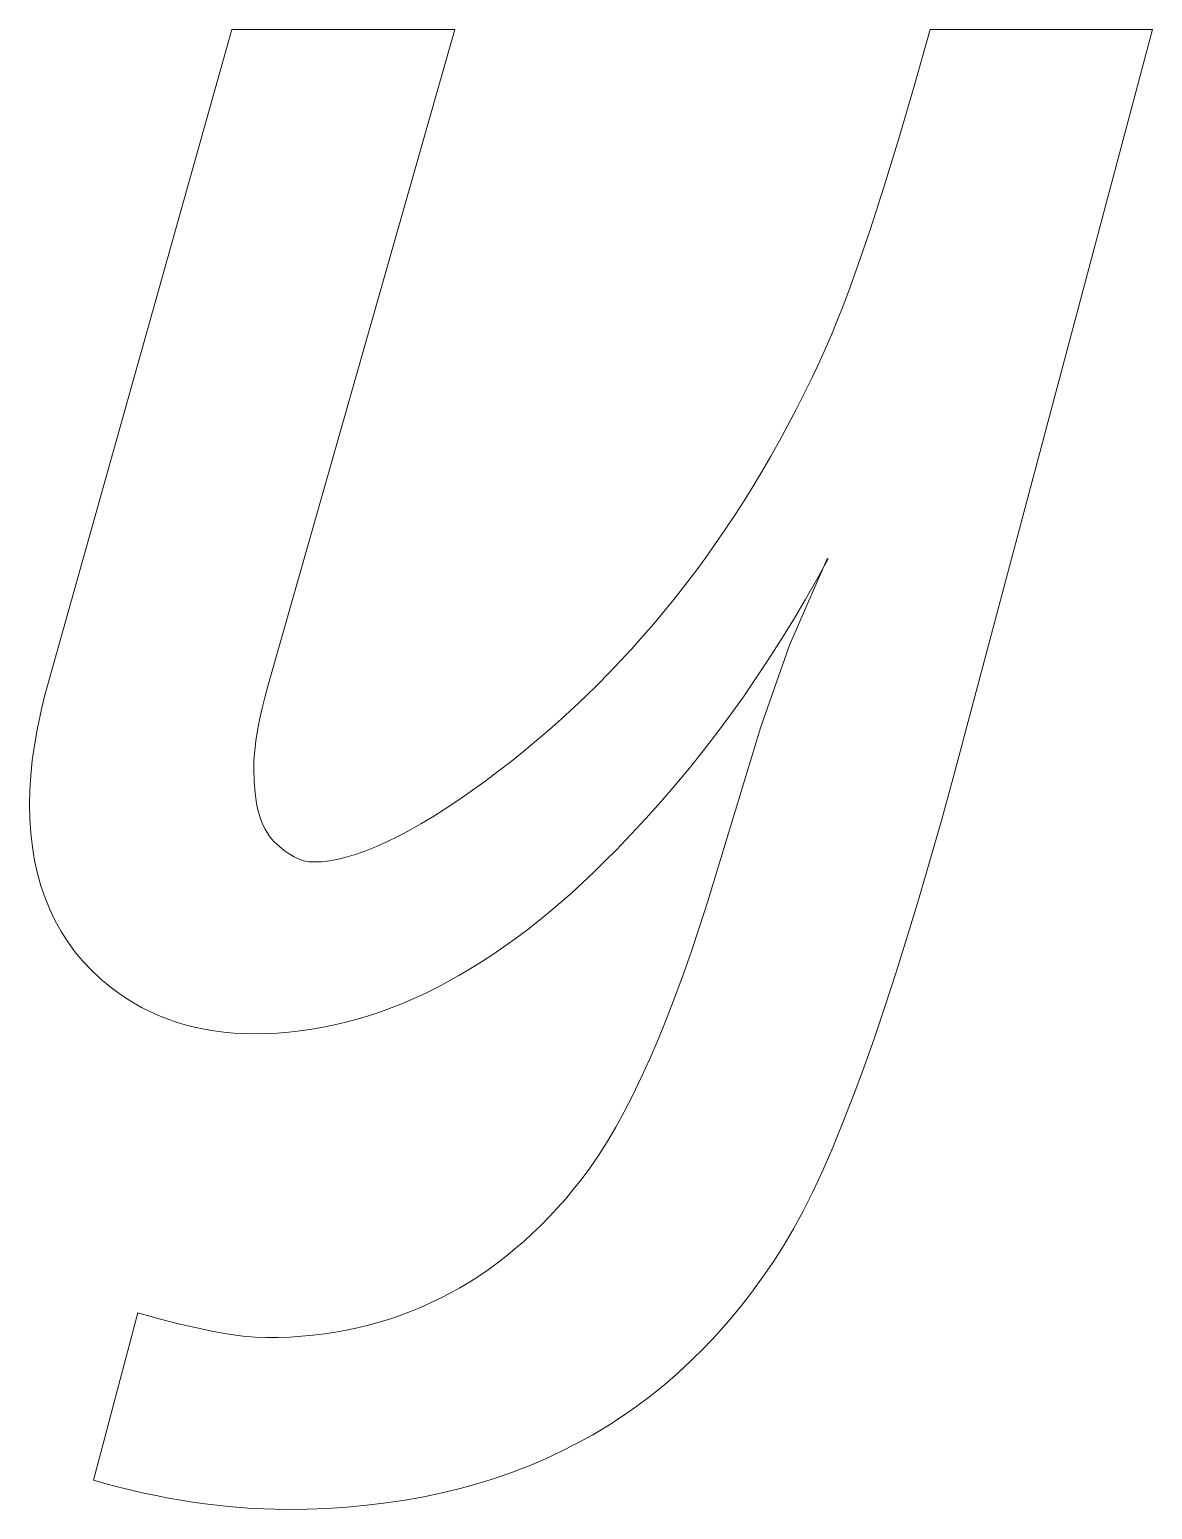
# Model space of a CAD drawing. Header units: millimetres. Extents: x -265 to 308, y -361 to 246.
# Drawn here: x -96.32 to -69.96, y 195.74 to 230.47 of the extents above; entities that cross this region are included whole.
import ezdxf

# ---------------------------------------------------------------- set-up
doc = ezdxf.new("R2010")
doc.units = ezdxf.units.MM
doc.header["$MEASUREMENT"] = 0
doc.layers.add('Layer 1', color=7, linetype='Continuous')

msp = doc.modelspace()

# ---------------------------------------------------------------- linework, layer by layer
at = {"layer": 'Layer 1', "lineweight": 9}
msp.add_open_spline([(-69.9553, 230.4749), (-69.9553, 230.4749), (-74.6313, 212.9097), (-74.6313, 212.9097), (-74.6313, 212.9097), (-74.6313, 212.9097), (-74.6313, 212.9097), (-74.6313, 212.9097), (-74.6313, 212.9097), (-74.6313, 212.9097), (-74.9063, 211.9146), (-74.9063, 211.9146), (-74.9063, 211.9146), (-74.9063, 211.9146), (-75.1777, 210.9609), (-75.1777, 210.9609), (-75.1777, 210.9609), (-75.1777, 210.9609), (-75.4455, 210.0484), (-75.4455, 210.0484), (-75.4455, 210.0484), (-75.4455, 210.0484), (-75.7097, 209.1774), (-75.7097, 209.1774), (-75.7097, 209.1774), (-75.7097, 209.1774), (-75.9704, 208.3477), (-75.9704, 208.3477), (-75.9704, 208.3477), (-75.9704, 208.3477), (-76.2274, 207.5593), (-76.2274, 207.5593), (-76.2274, 207.5593), (-76.2274, 207.5593), (-76.4808, 206.8122), (-76.4808, 206.8122), (-76.4808, 206.8122), (-76.4808, 206.8122), (-76.7307, 206.1065), (-76.7307, 206.1065), (-76.7307, 206.1065), (-76.7307, 206.1065), (-76.9769, 205.4421), (-76.9769, 205.4421), (-76.9769, 205.4421), (-76.9769, 205.4421), (-77.2195, 204.8191), (-77.2195, 204.8191), (-77.2195, 204.8191), (-77.2195, 204.8191), (-77.4586, 204.2374), (-77.4586, 204.2374), (-77.4586, 204.2374), (-77.4586, 204.2374), (-77.694, 203.697), (-77.694, 203.697), (-77.694, 203.697), (-77.694, 203.697), (-77.9259, 203.198), (-77.9259, 203.198), (-77.9259, 203.198), (-77.9259, 203.198), (-78.1541, 202.7403), (-78.1541, 202.7403), (-78.1541, 202.7403), (-78.1541, 202.7403), (-78.3788, 202.324), (-78.3788, 202.324), (-78.3788, 202.324), (-78.3788, 202.324), (-78.5998, 201.949), (-78.5998, 201.949), (-78.5998, 201.949), (-78.5998, 201.949), (-78.5998, 201.949), (-78.5998, 201.949), (-78.5998, 201.949), (-78.5998, 201.949), (-78.8454, 201.5671), (-78.8454, 201.5671), (-78.8454, 201.5671), (-78.8454, 201.5671), (-79.0987, 201.1973), (-79.0987, 201.1973), (-79.0987, 201.1973), (-79.0987, 201.1973), (-79.3597, 200.8397), (-79.3597, 200.8397), (-79.3597, 200.8397), (-79.3597, 200.8397), (-79.6284, 200.4942), (-79.6284, 200.4942), (-79.6284, 200.4942), (-79.6284, 200.4942), (-79.9048, 200.1608), (-79.9048, 200.1608), (-79.9048, 200.1608), (-79.9048, 200.1608), (-80.1891, 199.8395), (-80.1891, 199.8395), (-80.1891, 199.8395), (-80.1891, 199.8395), (-80.481, 199.5303), (-80.481, 199.5303), (-80.481, 199.5303), (-80.481, 199.5303), (-80.7807, 199.2333), (-80.7807, 199.2333), (-80.7807, 199.2333), (-80.7807, 199.2333), (-81.0881, 198.9484), (-81.0881, 198.9484), (-81.0881, 198.9484), (-81.0881, 198.9484), (-81.4032, 198.6757), (-81.4032, 198.6757), (-81.4032, 198.6757), (-81.4032, 198.6757), (-81.7261, 198.415), (-81.7261, 198.415), (-81.7261, 198.415), (-81.7261, 198.415), (-82.0566, 198.1665), (-82.0566, 198.1665), (-82.0566, 198.1665), (-82.0566, 198.1665), (-82.395, 197.93), (-82.395, 197.93), (-82.395, 197.93), (-82.395, 197.93), (-82.741, 197.7058), (-82.741, 197.7058), (-82.741, 197.7058), (-82.741, 197.7058), (-83.0948, 197.4936), (-83.0948, 197.4936), (-83.0948, 197.4936), (-83.0948, 197.4936), (-83.4563, 197.2936), (-83.4563, 197.2936), (-83.4563, 197.2936), (-83.4563, 197.2936), (-83.8256, 197.1057), (-83.8256, 197.1057), (-83.8256, 197.1057), (-83.8256, 197.1057), (-84.2026, 196.9299), (-84.2026, 196.9299), (-84.2026, 196.9299), (-84.2026, 196.9299), (-84.5873, 196.7662), (-84.5873, 196.7662), (-84.5873, 196.7662), (-84.5873, 196.7662), (-84.9797, 196.6147), (-84.9797, 196.6147), (-84.9797, 196.6147), (-84.9797, 196.6147), (-85.3799, 196.4753), (-85.3799, 196.4753), (-85.3799, 196.4753), (-85.3799, 196.4753), (-85.7878, 196.3479), (-85.7878, 196.3479), (-85.7878, 196.3479), (-85.7878, 196.3479), (-86.2035, 196.2328), (-86.2035, 196.2328), (-86.2035, 196.2328), (-86.2035, 196.2328), (-86.6269, 196.1297), (-86.6269, 196.1297), (-86.6269, 196.1297), (-86.6269, 196.1297), (-87.0579, 196.0388), (-87.0579, 196.0388), (-87.0579, 196.0388), (-87.0579, 196.0388), (-87.4968, 195.96), (-87.4968, 195.96), (-87.4968, 195.96), (-87.4968, 195.96), (-87.9434, 195.8933), (-87.9434, 195.8933), (-87.9434, 195.8933), (-87.9434, 195.8933), (-88.3977, 195.8388), (-88.3977, 195.8388), (-88.3977, 195.8388), (-88.3977, 195.8388), (-88.8597, 195.7963), (-88.8597, 195.7963), (-88.8597, 195.7963), (-88.8597, 195.7963), (-89.3295, 195.766), (-89.3295, 195.766), (-89.3295, 195.766), (-89.3295, 195.766), (-89.807, 195.7478), (-89.807, 195.7478), (-89.807, 195.7478), (-89.807, 195.7478), (-90.2922, 195.7418), (-90.2922, 195.7418), (-90.2922, 195.7418), (-90.2922, 195.7418), (-90.2922, 195.7418), (-90.2922, 195.7418), (-90.2922, 195.7418), (-90.2922, 195.7418), (-90.5586, 195.7445), (-90.5586, 195.7445), (-90.5586, 195.7445), (-90.5586, 195.7445), (-90.8271, 195.7525), (-90.8271, 195.7525), (-90.8271, 195.7525), (-90.8271, 195.7525), (-91.0978, 195.7658), (-91.0978, 195.7658), (-91.0978, 195.7658), (-91.0978, 195.7658), (-91.3707, 195.7845), (-91.3707, 195.7845), (-91.3707, 195.7845), (-91.3707, 195.7845), (-91.6457, 195.8085), (-91.6457, 195.8085), (-91.6457, 195.8085), (-91.6457, 195.8085), (-91.9229, 195.8378), (-91.9229, 195.8378), (-91.9229, 195.8378), (-91.9229, 195.8378), (-92.2022, 195.8725), (-92.2022, 195.8725), (-92.2022, 195.8725), (-92.2022, 195.8725), (-92.4837, 195.9126), (-92.4837, 195.9126), (-92.4837, 195.9126), (-92.4837, 195.9126), (-92.7673, 195.958), (-92.7673, 195.958), (-92.7673, 195.958), (-92.7673, 195.958), (-93.0531, 196.0087), (-93.0531, 196.0087), (-93.0531, 196.0087), (-93.0531, 196.0087), (-93.341, 196.0647), (-93.341, 196.0647), (-93.341, 196.0647), (-93.341, 196.0647), (-93.6311, 196.1261), (-93.6311, 196.1261), (-93.6311, 196.1261), (-93.6311, 196.1261), (-93.9234, 196.1928), (-93.9234, 196.1928), (-93.9234, 196.1928), (-93.9234, 196.1928), (-94.2178, 196.2649), (-94.2178, 196.2649), (-94.2178, 196.2649), (-94.2178, 196.2649), (-94.5144, 196.3423), (-94.5144, 196.3423), (-94.5144, 196.3423), (-94.5144, 196.3423), (-94.8132, 196.425), (-94.8132, 196.425), (-94.8132, 196.425), (-94.8132, 196.425), (-94.8132, 196.425), (-94.8132, 196.425), (-94.8132, 196.425), (-94.8132, 196.425), (-93.7714, 200.3548), (-93.7714, 200.3548), (-93.7714, 200.3548), (-93.7714, 200.3548), (-93.7714, 200.3548), (-93.7714, 200.3548), (-93.7714, 200.3548), (-93.7714, 200.3548), (-93.2769, 200.2185), (-93.2769, 200.2185), (-93.2769, 200.2185), (-93.2769, 200.2185), (-92.8162, 200.1004), (-92.8162, 200.1004), (-92.8162, 200.1004), (-92.8162, 200.1004), (-92.389, 200.0004), (-92.389, 200.0004), (-92.389, 200.0004), (-92.389, 200.0004), (-91.9954, 199.9187), (-91.9954, 199.9187), (-91.9954, 199.9187), (-91.9954, 199.9187), (-91.6355, 199.855), (-91.6355, 199.855), (-91.6355, 199.855), (-91.6355, 199.855), (-91.3092, 199.8097), (-91.3092, 199.8097), (-91.3092, 199.8097), (-91.3092, 199.8097), (-91.0165, 199.7824), (-91.0165, 199.7824), (-91.0165, 199.7824), (-91.0165, 199.7824), (-90.7574, 199.7733), (-90.7574, 199.7733), (-90.7574, 199.7733), (-90.7574, 199.7733), (-90.7574, 199.7733), (-90.7574, 199.7733), (-90.7574, 199.7733), (-90.7574, 199.7733), (-90.4788, 199.7769), (-90.4788, 199.7769), (-90.4788, 199.7769), (-90.4788, 199.7769), (-90.2033, 199.7878), (-90.2033, 199.7878), (-90.2033, 199.7878), (-90.2033, 199.7878), (-89.9309, 199.8059), (-89.9309, 199.8059), (-89.9309, 199.8059), (-89.9309, 199.8059), (-89.6615, 199.8311), (-89.6615, 199.8311), (-89.6615, 199.8311), (-89.6615, 199.8311), (-89.3952, 199.8637), (-89.3952, 199.8637), (-89.3952, 199.8637), (-89.3952, 199.8637), (-89.132, 199.9034), (-89.132, 199.9034), (-89.132, 199.9034), (-89.132, 199.9034), (-88.8718, 199.9504), (-88.8718, 199.9504), (-88.8718, 199.9504), (-88.8718, 199.9504), (-88.6148, 200.0047), (-88.6148, 200.0047), (-88.6148, 200.0047), (-88.6148, 200.0047), (-88.3608, 200.0661), (-88.3608, 200.0661), (-88.3608, 200.0661), (-88.3608, 200.0661), (-88.1099, 200.1348), (-88.1099, 200.1348), (-88.1099, 200.1348), (-88.1099, 200.1348), (-87.862, 200.2108), (-87.862, 200.2108), (-87.862, 200.2108), (-87.862, 200.2108), (-87.6172, 200.2939), (-87.6172, 200.2939), (-87.6172, 200.2939), (-87.6172, 200.2939), (-87.3755, 200.3843), (-87.3755, 200.3843), (-87.3755, 200.3843), (-87.3755, 200.3843), (-87.1369, 200.4819), (-87.1369, 200.4819), (-87.1369, 200.4819), (-87.1369, 200.4819), (-86.9014, 200.5868), (-86.9014, 200.5868), (-86.9014, 200.5868), (-86.9014, 200.5868), (-86.6689, 200.6988), (-86.6689, 200.6988), (-86.6689, 200.6988), (-86.6689, 200.6988), (-86.4396, 200.8181), (-86.4396, 200.8181), (-86.4396, 200.8181), (-86.4396, 200.8181), (-86.2133, 200.9446), (-86.2133, 200.9446), (-86.2133, 200.9446), (-86.2133, 200.9446), (-85.99, 201.0784), (-85.99, 201.0784), (-85.99, 201.0784), (-85.99, 201.0784), (-85.7699, 201.2194), (-85.7699, 201.2194), (-85.7699, 201.2194), (-85.7699, 201.2194), (-85.5528, 201.3676), (-85.5528, 201.3676), (-85.5528, 201.3676), (-85.5528, 201.3676), (-85.3388, 201.5231), (-85.3388, 201.5231), (-85.3388, 201.5231), (-85.3388, 201.5231), (-85.1279, 201.6858), (-85.1279, 201.6858), (-85.1279, 201.6858), (-85.1279, 201.6858), (-84.92, 201.8557), (-84.92, 201.8557), (-84.92, 201.8557), (-84.92, 201.8557), (-84.7152, 202.0328), (-84.7152, 202.0328), (-84.7152, 202.0328), (-84.7152, 202.0328), (-84.5135, 202.2172), (-84.5135, 202.2172), (-84.5135, 202.2172), (-84.5135, 202.2172), (-84.3149, 202.4088), (-84.3149, 202.4088), (-84.3149, 202.4088), (-84.3149, 202.4088), (-84.1193, 202.6077), (-84.1193, 202.6077), (-84.1193, 202.6077), (-84.1193, 202.6077), (-83.9269, 202.8137), (-83.9269, 202.8137), (-83.9269, 202.8137), (-83.9269, 202.8137), (-83.7375, 203.027), (-83.7375, 203.027), (-83.7375, 203.027), (-83.7375, 203.027), (-83.5511, 203.2475), (-83.5511, 203.2475), (-83.5511, 203.2475), (-83.5511, 203.2475), (-83.3679, 203.4753), (-83.3679, 203.4753), (-83.3679, 203.4753), (-83.3679, 203.4753), (-83.3679, 203.4753), (-83.3679, 203.4753), (-83.3679, 203.4753), (-83.3679, 203.4753), (-83.163, 203.7492), (-83.163, 203.7492), (-83.163, 203.7492), (-83.163, 203.7492), (-82.9591, 204.0462), (-82.9591, 204.0462), (-82.9591, 204.0462), (-82.9591, 204.0462), (-82.7561, 204.3664), (-82.7561, 204.3664), (-82.7561, 204.3664), (-82.7561, 204.3664), (-82.5541, 204.7098), (-82.5541, 204.7098), (-82.5541, 204.7098), (-82.5541, 204.7098), (-82.3531, 205.0763), (-82.3531, 205.0763), (-82.3531, 205.0763), (-82.3531, 205.0763), (-82.1529, 205.466), (-82.1529, 205.466), (-82.1529, 205.466), (-82.1529, 205.466), (-81.9538, 205.8788), (-81.9538, 205.8788), (-81.9538, 205.8788), (-81.9538, 205.8788), (-81.7555, 206.3148), (-81.7555, 206.3148), (-81.7555, 206.3148), (-81.7555, 206.3148), (-81.5582, 206.7741), (-81.5582, 206.7741), (-81.5582, 206.7741), (-81.5582, 206.7741), (-81.3619, 207.2564), (-81.3619, 207.2564), (-81.3619, 207.2564), (-81.3619, 207.2564), (-81.1665, 207.762), (-81.1665, 207.762), (-81.1665, 207.762), (-81.1665, 207.762), (-80.9721, 208.2907), (-80.9721, 208.2907), (-80.9721, 208.2907), (-80.9721, 208.2907), (-80.7786, 208.8425), (-80.7786, 208.8425), (-80.7786, 208.8425), (-80.7786, 208.8425), (-80.586, 209.4175), (-80.586, 209.4175), (-80.586, 209.4175), (-80.586, 209.4175), (-80.3944, 210.0157), (-80.3944, 210.0157), (-80.3944, 210.0157), (-80.3944, 210.0157), (-80.2037, 210.6371), (-80.2037, 210.6371), (-80.2037, 210.6371), (-80.2037, 210.6371), (-80.2037, 210.6371), (-80.2037, 210.6371), (-80.2037, 210.6371), (-80.2037, 210.6371), (-79.1474, 214.1065), (-79.1474, 214.1065), (-79.1474, 214.1065), (-79.1474, 214.1065), (-78.4739, 216.0302), (-78.4739, 216.0302), (-78.4739, 216.0302), (-78.4739, 216.0302), (-77.592, 218.0557), (-77.592, 218.0557), (-77.592, 218.0557), (-77.592, 218.0557), (-77.5677, 218.0557), (-77.5677, 218.0557), (-77.5677, 218.0557), (-77.5677, 218.0557), (-77.5677, 218.0557), (-77.5677, 218.0557), (-77.5677, 218.0557), (-77.5677, 218.0557), (-77.8342, 217.5696), (-77.8342, 217.5696), (-77.8342, 217.5696), (-77.8342, 217.5696), (-78.1065, 217.0914), (-78.1065, 217.0914), (-78.1065, 217.0914), (-78.1065, 217.0914), (-78.3849, 216.6209), (-78.3849, 216.6209), (-78.3849, 216.6209), (-78.3849, 216.6209), (-78.6692, 216.1583), (-78.6692, 216.1583), (-78.6692, 216.1583), (-78.6692, 216.1583), (-78.9594, 215.7036), (-78.9594, 215.7036), (-78.9594, 215.7036), (-78.9594, 215.7036), (-79.2556, 215.2567), (-79.2556, 215.2567), (-79.2556, 215.2567), (-79.2556, 215.2567), (-79.5577, 214.8176), (-79.5577, 214.8176), (-79.5577, 214.8176), (-79.5577, 214.8176), (-79.8657, 214.3864), (-79.8657, 214.3864), (-79.8657, 214.3864), (-79.8657, 214.3864), (-80.1798, 213.963), (-80.1798, 213.963), (-80.1798, 213.963), (-80.1798, 213.963), (-80.4997, 213.5474), (-80.4997, 213.5474), (-80.4997, 213.5474), (-80.4997, 213.5474), (-80.8256, 213.1397), (-80.8256, 213.1397), (-80.8256, 213.1397), (-80.8256, 213.1397), (-81.1574, 212.7398), (-81.1574, 212.7398), (-81.1574, 212.7398), (-81.1574, 212.7398), (-81.4952, 212.3477), (-81.4952, 212.3477), (-81.4952, 212.3477), (-81.4952, 212.3477), (-81.8389, 211.9635), (-81.8389, 211.9635), (-81.8389, 211.9635), (-81.8389, 211.9635), (-82.1885, 211.5871), (-82.1885, 211.5871), (-82.1885, 211.5871), (-82.1885, 211.5871), (-82.5441, 211.2186), (-82.5441, 211.2186), (-82.5441, 211.2186), (-82.5441, 211.2186), (-82.5441, 211.2186), (-82.5441, 211.2186), (-82.5441, 211.2186), (-82.5441, 211.2186), (-82.8068, 210.9533), (-82.8068, 210.9533), (-82.8068, 210.9533), (-82.8068, 210.9533), (-83.0696, 210.6963), (-83.0696, 210.6963), (-83.0696, 210.6963), (-83.0696, 210.6963), (-83.3326, 210.4478), (-83.3326, 210.4478), (-83.3326, 210.4478), (-83.3326, 210.4478), (-83.5957, 210.2078), (-83.5957, 210.2078), (-83.5957, 210.2078), (-83.5957, 210.2078), (-83.859, 209.9762), (-83.859, 209.9762), (-83.859, 209.9762), (-83.859, 209.9762), (-84.1225, 209.753), (-84.1225, 209.753), (-84.1225, 209.753), (-84.1225, 209.753), (-84.3861, 209.5382), (-84.3861, 209.5382), (-84.3861, 209.5382), (-84.3861, 209.5382), (-84.6498, 209.3318), (-84.6498, 209.3318), (-84.6498, 209.3318), (-84.6498, 209.3318), (-84.9138, 209.1339), (-84.9138, 209.1339), (-84.9138, 209.1339), (-84.9138, 209.1339), (-85.1779, 208.9444), (-85.1779, 208.9444), (-85.1779, 208.9444), (-85.1779, 208.9444), (-85.4422, 208.7633), (-85.4422, 208.7633), (-85.4422, 208.7633), (-85.4422, 208.7633), (-85.7066, 208.5906), (-85.7066, 208.5906), (-85.7066, 208.5906), (-85.7066, 208.5906), (-85.9712, 208.4263), (-85.9712, 208.4263), (-85.9712, 208.4263), (-85.9712, 208.4263), (-86.2359, 208.2705), (-86.2359, 208.2705), (-86.2359, 208.2705), (-86.2359, 208.2705), (-86.5008, 208.1231), (-86.5008, 208.1231), (-86.5008, 208.1231), (-86.5008, 208.1231), (-86.7659, 207.9841), (-86.7659, 207.9841), (-86.7659, 207.9841), (-86.7659, 207.9841), (-87.0311, 207.8536), (-87.0311, 207.8536), (-87.0311, 207.8536), (-87.0311, 207.8536), (-87.2965, 207.7314), (-87.2965, 207.7314), (-87.2965, 207.7314), (-87.2965, 207.7314), (-87.562, 207.6177), (-87.562, 207.6177), (-87.562, 207.6177), (-87.562, 207.6177), (-87.8277, 207.5124), (-87.8277, 207.5124), (-87.8277, 207.5124), (-87.8277, 207.5124), (-88.0936, 207.4156), (-88.0936, 207.4156), (-88.0936, 207.4156), (-88.0936, 207.4156), (-88.3596, 207.3272), (-88.3596, 207.3272), (-88.3596, 207.3272), (-88.3596, 207.3272), (-88.6258, 207.2471), (-88.6258, 207.2471), (-88.6258, 207.2471), (-88.6258, 207.2471), (-88.8922, 207.1755), (-88.8922, 207.1755), (-88.8922, 207.1755), (-88.8922, 207.1755), (-89.1587, 207.1124), (-89.1587, 207.1124), (-89.1587, 207.1124), (-89.1587, 207.1124), (-89.4253, 207.0576), (-89.4253, 207.0576), (-89.4253, 207.0576), (-89.4253, 207.0576), (-89.6922, 207.0113), (-89.6922, 207.0113), (-89.6922, 207.0113), (-89.6922, 207.0113), (-89.9592, 206.9733), (-89.9592, 206.9733), (-89.9592, 206.9733), (-89.9592, 206.9733), (-90.2263, 206.9439), (-90.2263, 206.9439), (-90.2263, 206.9439), (-90.2263, 206.9439), (-90.4937, 206.9229), (-90.4937, 206.9229), (-90.4937, 206.9229), (-90.4937, 206.9229), (-90.7611, 206.9102), (-90.7611, 206.9102), (-90.7611, 206.9102), (-90.7611, 206.9102), (-91.0288, 206.906), (-91.0288, 206.906), (-91.0288, 206.906), (-91.0288, 206.906), (-91.0288, 206.906), (-91.0288, 206.906), (-91.0288, 206.906), (-91.0288, 206.906), (-91.276, 206.9103), (-91.276, 206.9103), (-91.276, 206.9103), (-91.276, 206.9103), (-91.5185, 206.9232), (-91.5185, 206.9232), (-91.5185, 206.9232), (-91.5185, 206.9232), (-91.7563, 206.9447), (-91.7563, 206.9447), (-91.7563, 206.9447), (-91.7563, 206.9447), (-91.9894, 206.9748), (-91.9894, 206.9748), (-91.9894, 206.9748), (-91.9894, 206.9748), (-92.2178, 207.0134), (-92.2178, 207.0134), (-92.2178, 207.0134), (-92.2178, 207.0134), (-92.4416, 207.0607), (-92.4416, 207.0607), (-92.4416, 207.0607), (-92.4416, 207.0607), (-92.6606, 207.1165), (-92.6606, 207.1165), (-92.6606, 207.1165), (-92.6606, 207.1165), (-92.8749, 207.181), (-92.8749, 207.181), (-92.8749, 207.181), (-92.8749, 207.181), (-93.0846, 207.254), (-93.0846, 207.254), (-93.0846, 207.254), (-93.0846, 207.254), (-93.2895, 207.3357), (-93.2895, 207.3357), (-93.2895, 207.3357), (-93.2895, 207.3357), (-93.4898, 207.4259), (-93.4898, 207.4259), (-93.4898, 207.4259), (-93.4898, 207.4259), (-93.6853, 207.5247), (-93.6853, 207.5247), (-93.6853, 207.5247), (-93.6853, 207.5247), (-93.8762, 207.6321), (-93.8762, 207.6321), (-93.8762, 207.6321), (-93.8762, 207.6321), (-94.0624, 207.7482), (-94.0624, 207.7482), (-94.0624, 207.7482), (-94.0624, 207.7482), (-94.2439, 207.8727), (-94.2439, 207.8727), (-94.2439, 207.8727), (-94.2439, 207.8727), (-94.4206, 208.0059), (-94.4206, 208.0059), (-94.4206, 208.0059), (-94.4206, 208.0059), (-94.4206, 208.0059), (-94.4206, 208.0059), (-94.4206, 208.0059), (-94.4206, 208.0059), (-94.6501, 208.1965), (-94.6501, 208.1965), (-94.6501, 208.1965), (-94.6501, 208.1965), (-94.8647, 208.3973), (-94.8647, 208.3973), (-94.8647, 208.3973), (-94.8647, 208.3973), (-95.0646, 208.6085), (-95.0646, 208.6085), (-95.0646, 208.6085), (-95.0646, 208.6085), (-95.2496, 208.83), (-95.2496, 208.83), (-95.2496, 208.83), (-95.2496, 208.83), (-95.4198, 209.0619), (-95.4198, 209.0619), (-95.4198, 209.0619), (-95.4198, 209.0619), (-95.5752, 209.3041), (-95.5752, 209.3041), (-95.5752, 209.3041), (-95.5752, 209.3041), (-95.7158, 209.5566), (-95.7158, 209.5566), (-95.7158, 209.5566), (-95.7158, 209.5566), (-95.8416, 209.8194), (-95.8416, 209.8194), (-95.8416, 209.8194), (-95.8416, 209.8194), (-95.9527, 210.0926), (-95.9527, 210.0926), (-95.9527, 210.0926), (-95.9527, 210.0926), (-96.0489, 210.3762), (-96.0489, 210.3762), (-96.0489, 210.3762), (-96.0489, 210.3762), (-96.1303, 210.67), (-96.1303, 210.67), (-96.1303, 210.67), (-96.1303, 210.67), (-96.1969, 210.9742), (-96.1969, 210.9742), (-96.1969, 210.9742), (-96.1969, 210.9742), (-96.2487, 211.2887), (-96.2487, 211.2887), (-96.2487, 211.2887), (-96.2487, 211.2887), (-96.2857, 211.6136), (-96.2857, 211.6136), (-96.2857, 211.6136), (-96.2857, 211.6136), (-96.3079, 211.9487), (-96.3079, 211.9487), (-96.3079, 211.9487), (-96.3079, 211.9487), (-96.3153, 212.2943), (-96.3153, 212.2943), (-96.3153, 212.2943), (-96.3153, 212.2943), (-96.3153, 212.2943), (-96.3153, 212.2943), (-96.3153, 212.2943), (-96.3153, 212.2943), (-96.3082, 212.6268), (-96.3082, 212.6268), (-96.3082, 212.6268), (-96.3082, 212.6268), (-96.2871, 212.9679), (-96.2871, 212.9679), (-96.2871, 212.9679), (-96.2871, 212.9679), (-96.2519, 213.3173), (-96.2519, 213.3173), (-96.2519, 213.3173), (-96.2519, 213.3173), (-96.2026, 213.6753), (-96.2026, 213.6753), (-96.2026, 213.6753), (-96.2026, 213.6753), (-96.1393, 214.0417), (-96.1393, 214.0417), (-96.1393, 214.0417), (-96.1393, 214.0417), (-96.0618, 214.4167), (-96.0618, 214.4167), (-96.0618, 214.4167), (-96.0618, 214.4167), (-95.9703, 214.8), (-95.9703, 214.8), (-95.9703, 214.8), (-95.9703, 214.8), (-95.8647, 215.1919), (-95.8647, 215.1919), (-95.8647, 215.1919), (-95.8647, 215.1919), (-95.8647, 215.1919), (-95.8647, 215.1919), (-95.8647, 215.1919), (-95.8647, 215.1919), (-91.5666, 230.4749), (-91.5666, 230.4749), (-91.5666, 230.4749), (-91.5666, 230.4749), (-86.3286, 230.4749), (-86.3286, 230.4749), (-86.3286, 230.4749), (-86.3286, 230.4749), (-90.7041, 215.1193), (-90.7041, 215.1193), (-90.7041, 215.1193), (-90.7041, 215.1193), (-90.7041, 215.1193), (-90.7041, 215.1193), (-90.7041, 215.1193), (-90.7041, 215.1193), (-90.7859, 214.8263), (-90.7859, 214.8263), (-90.7859, 214.8263), (-90.7859, 214.8263), (-90.8568, 214.5457), (-90.8568, 214.5457), (-90.8568, 214.5457), (-90.8568, 214.5457), (-90.9167, 214.2775), (-90.9167, 214.2775), (-90.9167, 214.2775), (-90.9167, 214.2775), (-90.9657, 214.0217), (-90.9657, 214.0217), (-90.9657, 214.0217), (-90.9657, 214.0217), (-91.0039, 213.7784), (-91.0039, 213.7784), (-91.0039, 213.7784), (-91.0039, 213.7784), (-91.0312, 213.5475), (-91.0312, 213.5475), (-91.0312, 213.5475), (-91.0312, 213.5475), (-91.0475, 213.329), (-91.0475, 213.329), (-91.0475, 213.329), (-91.0475, 213.329), (-91.053, 213.1229), (-91.053, 213.1229), (-91.053, 213.1229), (-91.053, 213.1229), (-91.053, 213.1229), (-91.053, 213.1229), (-91.053, 213.1229), (-91.053, 213.1229), (-91.0456, 212.8292), (-91.0456, 212.8292), (-91.0456, 212.8292), (-91.0456, 212.8292), (-91.0233, 212.5585), (-91.0233, 212.5585), (-91.0233, 212.5585), (-91.0233, 212.5585), (-90.9862, 212.311), (-90.9862, 212.311), (-90.9862, 212.311), (-90.9862, 212.311), (-90.9621, 212.1959), (-90.9621, 212.1959), (-90.9621, 212.1959), (-90.9621, 212.1959), (-90.9343, 212.0865), (-90.9343, 212.0865), (-90.9343, 212.0865), (-90.9343, 212.0865), (-90.9027, 211.983), (-90.9027, 211.983), (-90.9027, 211.983), (-90.9027, 211.983), (-90.8675, 211.8852), (-90.8675, 211.8852), (-90.8675, 211.8852), (-90.8675, 211.8852), (-90.8285, 211.7932), (-90.8285, 211.7932), (-90.8285, 211.7932), (-90.8285, 211.7932), (-90.7859, 211.7069), (-90.7859, 211.7069), (-90.7859, 211.7069), (-90.7859, 211.7069), (-90.7395, 211.6265), (-90.7395, 211.6265), (-90.7395, 211.6265), (-90.7395, 211.6265), (-90.6894, 211.5518), (-90.6894, 211.5518), (-90.6894, 211.5518), (-90.6894, 211.5518), (-90.6356, 211.4828), (-90.6356, 211.4828), (-90.6356, 211.4828), (-90.6356, 211.4828), (-90.5781, 211.4197), (-90.5781, 211.4197), (-90.5781, 211.4197), (-90.5781, 211.4197), (-90.5781, 211.4197), (-90.5781, 211.4197), (-90.5781, 211.4197), (-90.5781, 211.4197), (-90.4596, 211.3067), (-90.4596, 211.3067), (-90.4596, 211.3067), (-90.4596, 211.3067), (-90.3416, 211.2088), (-90.3416, 211.2088), (-90.3416, 211.2088), (-90.3416, 211.2088), (-90.224, 211.1259), (-90.224, 211.1259), (-90.224, 211.1259), (-90.224, 211.1259), (-90.1069, 211.0581), (-90.1069, 211.0581), (-90.1069, 211.0581), (-90.1069, 211.0581), (-89.9902, 211.0053), (-89.9902, 211.0053), (-89.9902, 211.0053), (-89.9902, 211.0053), (-89.874, 210.9677), (-89.874, 210.9677), (-89.874, 210.9677), (-89.874, 210.9677), (-89.7582, 210.945), (-89.7582, 210.945), (-89.7582, 210.945), (-89.7582, 210.945), (-89.6429, 210.9375), (-89.6429, 210.9375), (-89.6429, 210.9375), (-89.6429, 210.9375), (-89.6429, 210.9375), (-89.6429, 210.9375), (-89.6429, 210.9375), (-89.6429, 210.9375), (-89.4597, 210.9449), (-89.4597, 210.9449), (-89.4597, 210.9449), (-89.4597, 210.9449), (-89.2675, 210.9671), (-89.2675, 210.9671), (-89.2675, 210.9671), (-89.2675, 210.9671), (-89.0663, 211.0039), (-89.0663, 211.0039), (-89.0663, 211.0039), (-89.0663, 211.0039), (-88.8561, 211.0556), (-88.8561, 211.0556), (-88.8561, 211.0556), (-88.8561, 211.0556), (-88.6369, 211.1221), (-88.6369, 211.1221), (-88.6369, 211.1221), (-88.6369, 211.1221), (-88.4087, 211.2033), (-88.4087, 211.2033), (-88.4087, 211.2033), (-88.4087, 211.2033), (-88.1714, 211.2992), (-88.1714, 211.2992), (-88.1714, 211.2992), (-88.1714, 211.2992), (-87.9252, 211.41), (-87.9252, 211.41), (-87.9252, 211.41), (-87.9252, 211.41), (-87.6699, 211.5355), (-87.6699, 211.5355), (-87.6699, 211.5355), (-87.6699, 211.5355), (-87.4056, 211.6757), (-87.4056, 211.6757), (-87.4056, 211.6757), (-87.4056, 211.6757), (-87.1323, 211.8307), (-87.1323, 211.8307), (-87.1323, 211.8307), (-87.1323, 211.8307), (-86.85, 212.0005), (-86.85, 212.0005), (-86.85, 212.0005), (-86.85, 212.0005), (-86.5587, 212.1851), (-86.5587, 212.1851), (-86.5587, 212.1851), (-86.5587, 212.1851), (-86.2585, 212.3844), (-86.2585, 212.3844), (-86.2585, 212.3844), (-86.2585, 212.3844), (-85.9491, 212.5985), (-85.9491, 212.5985), (-85.9491, 212.5985), (-85.9491, 212.5985), (-85.6308, 212.8273), (-85.6308, 212.8273), (-85.6308, 212.8273), (-85.6308, 212.8273), (-85.6308, 212.8273), (-85.6308, 212.8273), (-85.6308, 212.8273), (-85.6308, 212.8273), (-85.3197, 213.0602), (-85.3197, 213.0602), (-85.3197, 213.0602), (-85.3197, 213.0602), (-85.0129, 213.298), (-85.0129, 213.298), (-85.0129, 213.298), (-85.0129, 213.298), (-84.7103, 213.5406), (-84.7103, 213.5406), (-84.7103, 213.5406), (-84.7103, 213.5406), (-84.4119, 213.7881), (-84.4119, 213.7881), (-84.4119, 213.7881), (-84.4119, 213.7881), (-84.1177, 214.0405), (-84.1177, 214.0405), (-84.1177, 214.0405), (-84.1177, 214.0405), (-83.8277, 214.2977), (-83.8277, 214.2977), (-83.8277, 214.2977), (-83.8277, 214.2977), (-83.5419, 214.5598), (-83.5419, 214.5598), (-83.5419, 214.5598), (-83.5419, 214.5598), (-83.2604, 214.8267), (-83.2604, 214.8267), (-83.2604, 214.8267), (-83.2604, 214.8267), (-82.983, 215.0985), (-82.983, 215.0985), (-82.983, 215.0985), (-82.983, 215.0985), (-82.7099, 215.3752), (-82.7099, 215.3752), (-82.7099, 215.3752), (-82.7099, 215.3752), (-82.441, 215.6567), (-82.441, 215.6567), (-82.441, 215.6567), (-82.441, 215.6567), (-82.1763, 215.9432), (-82.1763, 215.9432), (-82.1763, 215.9432), (-82.1763, 215.9432), (-81.9158, 216.2345), (-81.9158, 216.2345), (-81.9158, 216.2345), (-81.9158, 216.2345), (-81.6595, 216.5306), (-81.6595, 216.5306), (-81.6595, 216.5306), (-81.6595, 216.5306), (-81.4074, 216.8316), (-81.4074, 216.8316), (-81.4074, 216.8316), (-81.4074, 216.8316), (-81.1595, 217.1375), (-81.1595, 217.1375), (-81.1595, 217.1375), (-81.1595, 217.1375), (-80.9159, 217.4482), (-80.9159, 217.4482), (-80.9159, 217.4482), (-80.9159, 217.4482), (-80.6764, 217.7638), (-80.6764, 217.7638), (-80.6764, 217.7638), (-80.6764, 217.7638), (-80.4412, 218.0842), (-80.4412, 218.0842), (-80.4412, 218.0842), (-80.4412, 218.0842), (-80.2102, 218.4096), (-80.2102, 218.4096), (-80.2102, 218.4096), (-80.2102, 218.4096), (-79.9833, 218.7398), (-79.9833, 218.7398), (-79.9833, 218.7398), (-79.9833, 218.7398), (-79.7608, 219.0748), (-79.7608, 219.0748), (-79.7608, 219.0748), (-79.7608, 219.0748), (-79.5424, 219.4148), (-79.5424, 219.4148), (-79.5424, 219.4148), (-79.5424, 219.4148), (-79.3282, 219.7595), (-79.3282, 219.7595), (-79.3282, 219.7595), (-79.3282, 219.7595), (-79.1182, 220.1092), (-79.1182, 220.1092), (-79.1182, 220.1092), (-79.1182, 220.1092), (-78.9125, 220.4637), (-78.9125, 220.4637), (-78.9125, 220.4637), (-78.9125, 220.4637), (-78.7109, 220.8231), (-78.7109, 220.8231), (-78.7109, 220.8231), (-78.7109, 220.8231), (-78.5136, 221.1873), (-78.5136, 221.1873), (-78.5136, 221.1873), (-78.5136, 221.1873), (-78.3205, 221.5564), (-78.3205, 221.5564), (-78.3205, 221.5564), (-78.3205, 221.5564), (-78.1316, 221.9304), (-78.1316, 221.9304), (-78.1316, 221.9304), (-78.1316, 221.9304), (-77.9469, 222.3092), (-77.9469, 222.3092), (-77.9469, 222.3092), (-77.9469, 222.3092), (-77.7664, 222.6929), (-77.7664, 222.6929), (-77.7664, 222.6929), (-77.7664, 222.6929), (-77.7664, 222.6929), (-77.7664, 222.6929), (-77.7664, 222.6929), (-77.7664, 222.6929), (-77.6308, 222.9896), (-77.6308, 222.9896), (-77.6308, 222.9896), (-77.6308, 222.9896), (-77.4917, 223.3116), (-77.4917, 223.3116), (-77.4917, 223.3116), (-77.4917, 223.3116), (-77.349, 223.6589), (-77.349, 223.6589), (-77.349, 223.6589), (-77.349, 223.6589), (-77.2028, 224.0315), (-77.2028, 224.0315), (-77.2028, 224.0315), (-77.2028, 224.0315), (-77.0531, 224.4294), (-77.0531, 224.4294), (-77.0531, 224.4294), (-77.0531, 224.4294), (-76.8999, 224.8525), (-76.8999, 224.8525), (-76.8999, 224.8525), (-76.8999, 224.8525), (-76.7431, 225.3009), (-76.7431, 225.3009), (-76.7431, 225.3009), (-76.7431, 225.3009), (-76.5829, 225.7747), (-76.5829, 225.7747), (-76.5829, 225.7747), (-76.5829, 225.7747), (-76.2518, 226.798), (-76.2518, 226.798), (-76.2518, 226.798), (-76.2518, 226.798), (-75.9066, 227.9225), (-75.9066, 227.9225), (-75.9066, 227.9225), (-75.9066, 227.9225), (-75.5473, 229.1482), (-75.5473, 229.1482), (-75.5473, 229.1482), (-75.5473, 229.1482), (-75.174, 230.4749), (-75.174, 230.4749), (-75.174, 230.4749), (-75.174, 230.4749), (-75.174, 230.4749), (-75.174, 230.4749), (-75.174, 230.4749), (-75.174, 230.4749), (-69.9553, 230.4749), (-69.9553, 230.4749)], degree=3, knots=[0, 0, 0, 0, 0.0030395, 0.0030395, 0.0030395, 0.0030395, 0.006079, 0.006079, 0.006079, 0.006079, 0.0091185, 0.0091185, 0.0091185, 0.0091185, 0.0121581, 0.0121581, 0.0121581, 0.0121581, 0.0151976, 0.0151976, 0.0151976, 0.0151976, 0.0182371, 0.0182371, 0.0182371, 0.0182371, 0.0212766, 0.0212766, 0.0212766, 0.0212766, 0.0243161, 0.0243161, 0.0243161, 0.0243161, 0.0273556, 0.0273556, 0.0273556, 0.0273556, 0.0303951, 0.0303951, 0.0303951, 0.0303951, 0.0334347, 0.0334347, 0.0334347, 0.0334347, 0.0364742, 0.0364742, 0.0364742, 0.0364742, 0.0395137, 0.0395137, 0.0395137, 0.0395137, 0.0425532, 0.0425532, 0.0425532, 0.0425532, 0.0455927, 0.0455927, 0.0455927, 0.0455927, 0.0486322, 0.0486322, 0.0486322, 0.0486322, 0.0516717, 0.0516717, 0.0516717, 0.0516717, 0.0547112, 0.0547112, 0.0547112, 0.0547112, 0.0577508, 0.0577508, 0.0577508, 0.0577508, 0.0607903, 0.0607903, 0.0607903, 0.0607903, 0.0638298, 0.0638298, 0.0638298, 0.0638298, 0.0668693, 0.0668693, 0.0668693, 0.0668693, 0.0699088, 0.0699088, 0.0699088, 0.0699088, 0.0729483, 0.0729483, 0.0729483, 0.0729483, 0.0759878, 0.0759878, 0.0759878, 0.0759878, 0.0790274, 0.0790274, 0.0790274, 0.0790274, 0.0820669, 0.0820669, 0.0820669, 0.0820669, 0.0851064, 0.0851064, 0.0851064, 0.0851064, 0.0881459, 0.0881459, 0.0881459, 0.0881459, 0.0911854, 0.0911854, 0.0911854, 0.0911854, 0.0942249, 0.0942249, 0.0942249, 0.0942249, 0.0972644, 0.0972644, 0.0972644, 0.0972644, 0.100304, 0.100304, 0.100304, 0.100304, 0.1033435, 0.1033435, 0.1033435, 0.1033435, 0.106383, 0.106383, 0.106383, 0.106383, 0.1094225, 0.1094225, 0.1094225, 0.1094225, 0.112462, 0.112462, 0.112462, 0.112462, 0.1155015, 0.1155015, 0.1155015, 0.1155015, 0.118541, 0.118541, 0.118541, 0.118541, 0.1215805, 0.1215805, 0.1215805, 0.1215805, 0.1246201, 0.1246201, 0.1246201, 0.1246201, 0.1276596, 0.1276596, 0.1276596, 0.1276596, 0.1306991, 0.1306991, 0.1306991, 0.1306991, 0.1337386, 0.1337386, 0.1337386, 0.1337386, 0.1367781, 0.1367781, 0.1367781, 0.1367781, 0.1398176, 0.1398176, 0.1398176, 0.1398176, 0.1428571, 0.1428571, 0.1428571, 0.1428571, 0.1458967, 0.1458967, 0.1458967, 0.1458967, 0.1489362, 0.1489362, 0.1489362, 0.1489362, 0.1519757, 0.1519757, 0.1519757, 0.1519757, 0.1550152, 0.1550152, 0.1550152, 0.1550152, 0.1580547, 0.1580547, 0.1580547, 0.1580547, 0.1610942, 0.1610942, 0.1610942, 0.1610942, 0.1641337, 0.1641337, 0.1641337, 0.1641337, 0.1671733, 0.1671733, 0.1671733, 0.1671733, 0.1702128, 0.1702128, 0.1702128, 0.1702128, 0.1732523, 0.1732523, 0.1732523, 0.1732523, 0.1762918, 0.1762918, 0.1762918, 0.1762918, 0.1793313, 0.1793313, 0.1793313, 0.1793313, 0.1823708, 0.1823708, 0.1823708, 0.1823708, 0.1854103, 0.1854103, 0.1854103, 0.1854103, 0.1884498, 0.1884498, 0.1884498, 0.1884498, 0.1914894, 0.1914894, 0.1914894, 0.1914894, 0.1945289, 0.1945289, 0.1945289, 0.1945289, 0.1975684, 0.1975684, 0.1975684, 0.1975684, 0.2006079, 0.2006079, 0.2006079, 0.2006079, 0.2036474, 0.2036474, 0.2036474, 0.2036474, 0.2066869, 0.2066869, 0.2066869, 0.2066869, 0.2097264, 0.2097264, 0.2097264, 0.2097264, 0.212766, 0.212766, 0.212766, 0.212766, 0.2158055, 0.2158055, 0.2158055, 0.2158055, 0.218845, 0.218845, 0.218845, 0.218845, 0.2218845, 0.2218845, 0.2218845, 0.2218845, 0.224924, 0.224924, 0.224924, 0.224924, 0.2279635, 0.2279635, 0.2279635, 0.2279635, 0.231003, 0.231003, 0.231003, 0.231003, 0.2340426, 0.2340426, 0.2340426, 0.2340426, 0.2370821, 0.2370821, 0.2370821, 0.2370821, 0.2401216, 0.2401216, 0.2401216, 0.2401216, 0.2431611, 0.2431611, 0.2431611, 0.2431611, 0.2462006, 0.2462006, 0.2462006, 0.2462006, 0.2492401, 0.2492401, 0.2492401, 0.2492401, 0.2522796, 0.2522796, 0.2522796, 0.2522796, 0.2553191, 0.2553191, 0.2553191, 0.2553191, 0.2583587, 0.2583587, 0.2583587, 0.2583587, 0.2613982, 0.2613982, 0.2613982, 0.2613982, 0.2644377, 0.2644377, 0.2644377, 0.2644377, 0.2674772, 0.2674772, 0.2674772, 0.2674772, 0.2705167, 0.2705167, 0.2705167, 0.2705167, 0.2735562, 0.2735562, 0.2735562, 0.2735562, 0.2765957, 0.2765957, 0.2765957, 0.2765957, 0.2796353, 0.2796353, 0.2796353, 0.2796353, 0.2826748, 0.2826748, 0.2826748, 0.2826748, 0.2857143, 0.2857143, 0.2857143, 0.2857143, 0.2887538, 0.2887538, 0.2887538, 0.2887538, 0.2917933, 0.2917933, 0.2917933, 0.2917933, 0.2948328, 0.2948328, 0.2948328, 0.2948328, 0.2978723, 0.2978723, 0.2978723, 0.2978723, 0.3009119, 0.3009119, 0.3009119, 0.3009119, 0.3039514, 0.3039514, 0.3039514, 0.3039514, 0.3069909, 0.3069909, 0.3069909, 0.3069909, 0.3100304, 0.3100304, 0.3100304, 0.3100304, 0.3130699, 0.3130699, 0.3130699, 0.3130699, 0.3161094, 0.3161094, 0.3161094, 0.3161094, 0.3191489, 0.3191489, 0.3191489, 0.3191489, 0.3221884, 0.3221884, 0.3221884, 0.3221884, 0.325228, 0.325228, 0.325228, 0.325228, 0.3282675, 0.3282675, 0.3282675, 0.3282675, 0.331307, 0.331307, 0.331307, 0.331307, 0.3343465, 0.3343465, 0.3343465, 0.3343465, 0.337386, 0.337386, 0.337386, 0.337386, 0.3404255, 0.3404255, 0.3404255, 0.3404255, 0.343465, 0.343465, 0.343465, 0.343465, 0.3465046, 0.3465046, 0.3465046, 0.3465046, 0.3495441, 0.3495441, 0.3495441, 0.3495441, 0.3525836, 0.3525836, 0.3525836, 0.3525836, 0.3556231, 0.3556231, 0.3556231, 0.3556231, 0.3586626, 0.3586626, 0.3586626, 0.3586626, 0.3617021, 0.3617021, 0.3617021, 0.3617021, 0.3647416, 0.3647416, 0.3647416, 0.3647416, 0.3677812, 0.3677812, 0.3677812, 0.3677812, 0.3708207, 0.3708207, 0.3708207, 0.3708207, 0.3738602, 0.3738602, 0.3738602, 0.3738602, 0.3768997, 0.3768997, 0.3768997, 0.3768997, 0.3799392, 0.3799392, 0.3799392, 0.3799392, 0.3829787, 0.3829787, 0.3829787, 0.3829787, 0.3860182, 0.3860182, 0.3860182, 0.3860182, 0.3890578, 0.3890578, 0.3890578, 0.3890578, 0.3920973, 0.3920973, 0.3920973, 0.3920973, 0.3951368, 0.3951368, 0.3951368, 0.3951368, 0.3981763, 0.3981763, 0.3981763, 0.3981763, 0.4012158, 0.4012158, 0.4012158, 0.4012158, 0.4042553, 0.4042553, 0.4042553, 0.4042553, 0.4072948, 0.4072948, 0.4072948, 0.4072948, 0.4103343, 0.4103343, 0.4103343, 0.4103343, 0.4133739, 0.4133739, 0.4133739, 0.4133739, 0.4164134, 0.4164134, 0.4164134, 0.4164134, 0.4194529, 0.4194529, 0.4194529, 0.4194529, 0.4224924, 0.4224924, 0.4224924, 0.4224924, 0.4255319, 0.4255319, 0.4255319, 0.4255319, 0.4285714, 0.4285714, 0.4285714, 0.4285714, 0.4316109, 0.4316109, 0.4316109, 0.4316109, 0.4346505, 0.4346505, 0.4346505, 0.4346505, 0.43769, 0.43769, 0.43769, 0.43769, 0.4407295, 0.4407295, 0.4407295, 0.4407295, 0.443769, 0.443769, 0.443769, 0.443769, 0.4468085, 0.4468085, 0.4468085, 0.4468085, 0.449848, 0.449848, 0.449848, 0.449848, 0.4528875, 0.4528875, 0.4528875, 0.4528875, 0.4559271, 0.4559271, 0.4559271, 0.4559271, 0.4589666, 0.4589666, 0.4589666, 0.4589666, 0.4620061, 0.4620061, 0.4620061, 0.4620061, 0.4650456, 0.4650456, 0.4650456, 0.4650456, 0.4680851, 0.4680851, 0.4680851, 0.4680851, 0.4711246, 0.4711246, 0.4711246, 0.4711246, 0.4741641, 0.4741641, 0.4741641, 0.4741641, 0.4772036, 0.4772036, 0.4772036, 0.4772036, 0.4802432, 0.4802432, 0.4802432, 0.4802432, 0.4832827, 0.4832827, 0.4832827, 0.4832827, 0.4863222, 0.4863222, 0.4863222, 0.4863222, 0.4893617, 0.4893617, 0.4893617, 0.4893617, 0.4924012, 0.4924012, 0.4924012, 0.4924012, 0.4954407, 0.4954407, 0.4954407, 0.4954407, 0.4984802, 0.4984802, 0.4984802, 0.4984802, 0.5015198, 0.5015198, 0.5015198, 0.5015198, 0.5045593, 0.5045593, 0.5045593, 0.5045593, 0.5075988, 0.5075988, 0.5075988, 0.5075988, 0.5106383, 0.5106383, 0.5106383, 0.5106383, 0.5136778, 0.5136778, 0.5136778, 0.5136778, 0.5167173, 0.5167173, 0.5167173, 0.5167173, 0.5197568, 0.5197568, 0.5197568, 0.5197568, 0.5227964, 0.5227964, 0.5227964, 0.5227964, 0.5258359, 0.5258359, 0.5258359, 0.5258359, 0.5288754, 0.5288754, 0.5288754, 0.5288754, 0.5319149, 0.5319149, 0.5319149, 0.5319149, 0.5349544, 0.5349544, 0.5349544, 0.5349544, 0.5379939, 0.5379939, 0.5379939, 0.5379939, 0.5410334, 0.5410334, 0.5410334, 0.5410334, 0.5440729, 0.5440729, 0.5440729, 0.5440729, 0.5471125, 0.5471125, 0.5471125, 0.5471125, 0.550152, 0.550152, 0.550152, 0.550152, 0.5531915, 0.5531915, 0.5531915, 0.5531915, 0.556231, 0.556231, 0.556231, 0.556231, 0.5592705, 0.5592705, 0.5592705, 0.5592705, 0.56231, 0.56231, 0.56231, 0.56231, 0.5653495, 0.5653495, 0.5653495, 0.5653495, 0.5683891, 0.5683891, 0.5683891, 0.5683891, 0.5714286, 0.5714286, 0.5714286, 0.5714286, 0.5744681, 0.5744681, 0.5744681, 0.5744681, 0.5775076, 0.5775076, 0.5775076, 0.5775076, 0.5805471, 0.5805471, 0.5805471, 0.5805471, 0.5835866, 0.5835866, 0.5835866, 0.5835866, 0.5866261, 0.5866261, 0.5866261, 0.5866261, 0.5896657, 0.5896657, 0.5896657, 0.5896657, 0.5927052, 0.5927052, 0.5927052, 0.5927052, 0.5957447, 0.5957447, 0.5957447, 0.5957447, 0.5987842, 0.5987842, 0.5987842, 0.5987842, 0.6018237, 0.6018237, 0.6018237, 0.6018237, 0.6048632, 0.6048632, 0.6048632, 0.6048632, 0.6079027, 0.6079027, 0.6079027, 0.6079027, 0.6109422, 0.6109422, 0.6109422, 0.6109422, 0.6139818, 0.6139818, 0.6139818, 0.6139818, 0.6170213, 0.6170213, 0.6170213, 0.6170213, 0.6200608, 0.6200608, 0.6200608, 0.6200608, 0.6231003, 0.6231003, 0.6231003, 0.6231003, 0.6261398, 0.6261398, 0.6261398, 0.6261398, 0.6291793, 0.6291793, 0.6291793, 0.6291793, 0.6322188, 0.6322188, 0.6322188, 0.6322188, 0.6352584, 0.6352584, 0.6352584, 0.6352584, 0.6382979, 0.6382979, 0.6382979, 0.6382979, 0.6413374, 0.6413374, 0.6413374, 0.6413374, 0.6443769, 0.6443769, 0.6443769, 0.6443769, 0.6474164, 0.6474164, 0.6474164, 0.6474164, 0.6504559, 0.6504559, 0.6504559, 0.6504559, 0.6534954, 0.6534954, 0.6534954, 0.6534954, 0.656535, 0.656535, 0.656535, 0.656535, 0.6595745, 0.6595745, 0.6595745, 0.6595745, 0.662614, 0.662614, 0.662614, 0.662614, 0.6656535, 0.6656535, 0.6656535, 0.6656535, 0.668693, 0.668693, 0.668693, 0.668693, 0.6717325, 0.6717325, 0.6717325, 0.6717325, 0.674772, 0.674772, 0.674772, 0.674772, 0.6778116, 0.6778116, 0.6778116, 0.6778116, 0.6808511, 0.6808511, 0.6808511, 0.6808511, 0.6838906, 0.6838906, 0.6838906, 0.6838906, 0.6869301, 0.6869301, 0.6869301, 0.6869301, 0.6899696, 0.6899696, 0.6899696, 0.6899696, 0.6930091, 0.6930091, 0.6930091, 0.6930091, 0.6960486, 0.6960486, 0.6960486, 0.6960486, 0.6990881, 0.6990881, 0.6990881, 0.6990881, 0.7021277, 0.7021277, 0.7021277, 0.7021277, 0.7051672, 0.7051672, 0.7051672, 0.7051672, 0.7082067, 0.7082067, 0.7082067, 0.7082067, 0.7112462, 0.7112462, 0.7112462, 0.7112462, 0.7142857, 0.7142857, 0.7142857, 0.7142857, 0.7173252, 0.7173252, 0.7173252, 0.7173252, 0.7203647, 0.7203647, 0.7203647, 0.7203647, 0.7234043, 0.7234043, 0.7234043, 0.7234043, 0.7264438, 0.7264438, 0.7264438, 0.7264438, 0.7294833, 0.7294833, 0.7294833, 0.7294833, 0.7325228, 0.7325228, 0.7325228, 0.7325228, 0.7355623, 0.7355623, 0.7355623, 0.7355623, 0.7386018, 0.7386018, 0.7386018, 0.7386018, 0.7416413, 0.7416413, 0.7416413, 0.7416413, 0.7446809, 0.7446809, 0.7446809, 0.7446809, 0.7477204, 0.7477204, 0.7477204, 0.7477204, 0.7507599, 0.7507599, 0.7507599, 0.7507599, 0.7537994, 0.7537994, 0.7537994, 0.7537994, 0.7568389, 0.7568389, 0.7568389, 0.7568389, 0.7598784, 0.7598784, 0.7598784, 0.7598784, 0.7629179, 0.7629179, 0.7629179, 0.7629179, 0.7659574, 0.7659574, 0.7659574, 0.7659574, 0.768997, 0.768997, 0.768997, 0.768997, 0.7720365, 0.7720365, 0.7720365, 0.7720365, 0.775076, 0.775076, 0.775076, 0.775076, 0.7781155, 0.7781155, 0.7781155, 0.7781155, 0.781155, 0.781155, 0.781155, 0.781155, 0.7841945, 0.7841945, 0.7841945, 0.7841945, 0.787234, 0.787234, 0.787234, 0.787234, 0.7902736, 0.7902736, 0.7902736, 0.7902736, 0.7933131, 0.7933131, 0.7933131, 0.7933131, 0.7963526, 0.7963526, 0.7963526, 0.7963526, 0.7993921, 0.7993921, 0.7993921, 0.7993921, 0.8024316, 0.8024316, 0.8024316, 0.8024316, 0.8054711, 0.8054711, 0.8054711, 0.8054711, 0.8085106, 0.8085106, 0.8085106, 0.8085106, 0.8115502, 0.8115502, 0.8115502, 0.8115502, 0.8145897, 0.8145897, 0.8145897, 0.8145897, 0.8176292, 0.8176292, 0.8176292, 0.8176292, 0.8206687, 0.8206687, 0.8206687, 0.8206687, 0.8237082, 0.8237082, 0.8237082, 0.8237082, 0.8267477, 0.8267477, 0.8267477, 0.8267477, 0.8297872, 0.8297872, 0.8297872, 0.8297872, 0.8328267, 0.8328267, 0.8328267, 0.8328267, 0.8358663, 0.8358663, 0.8358663, 0.8358663, 0.8389058, 0.8389058, 0.8389058, 0.8389058, 0.8419453, 0.8419453, 0.8419453, 0.8419453, 0.8449848, 0.8449848, 0.8449848, 0.8449848, 0.8480243, 0.8480243, 0.8480243, 0.8480243, 0.8510638, 0.8510638, 0.8510638, 0.8510638, 0.8541033, 0.8541033, 0.8541033, 0.8541033, 0.8571429, 0.8571429, 0.8571429, 0.8571429, 0.8601824, 0.8601824, 0.8601824, 0.8601824, 0.8632219, 0.8632219, 0.8632219, 0.8632219, 0.8662614, 0.8662614, 0.8662614, 0.8662614, 0.8693009, 0.8693009, 0.8693009, 0.8693009, 0.8723404, 0.8723404, 0.8723404, 0.8723404, 0.8753799, 0.8753799, 0.8753799, 0.8753799, 0.8784195, 0.8784195, 0.8784195, 0.8784195, 0.881459, 0.881459, 0.881459, 0.881459, 0.8844985, 0.8844985, 0.8844985, 0.8844985, 0.887538, 0.887538, 0.887538, 0.887538, 0.8905775, 0.8905775, 0.8905775, 0.8905775, 0.893617, 0.893617, 0.893617, 0.893617, 0.8966565, 0.8966565, 0.8966565, 0.8966565, 0.899696, 0.899696, 0.899696, 0.899696, 0.9027356, 0.9027356, 0.9027356, 0.9027356, 0.9057751, 0.9057751, 0.9057751, 0.9057751, 0.9088146, 0.9088146, 0.9088146, 0.9088146, 0.9118541, 0.9118541, 0.9118541, 0.9118541, 0.9148936, 0.9148936, 0.9148936, 0.9148936, 0.9179331, 0.9179331, 0.9179331, 0.9179331, 0.9209726, 0.9209726, 0.9209726, 0.9209726, 0.9240122, 0.9240122, 0.9240122, 0.9240122, 0.9270517, 0.9270517, 0.9270517, 0.9270517, 0.9300912, 0.9300912, 0.9300912, 0.9300912, 0.9331307, 0.9331307, 0.9331307, 0.9331307, 0.9361702, 0.9361702, 0.9361702, 0.9361702, 0.9392097, 0.9392097, 0.9392097, 0.9392097, 0.9422492, 0.9422492, 0.9422492, 0.9422492, 0.9452888, 0.9452888, 0.9452888, 0.9452888, 0.9483283, 0.9483283, 0.9483283, 0.9483283, 0.9513678, 0.9513678, 0.9513678, 0.9513678, 0.9544073, 0.9544073, 0.9544073, 0.9544073, 0.9574468, 0.9574468, 0.9574468, 0.9574468, 0.9604863, 0.9604863, 0.9604863, 0.9604863, 0.9635258, 0.9635258, 0.9635258, 0.9635258, 0.9665653, 0.9665653, 0.9665653, 0.9665653, 0.9696049, 0.9696049, 0.9696049, 0.9696049, 0.9726444, 0.9726444, 0.9726444, 0.9726444, 0.9756839, 0.9756839, 0.9756839, 0.9756839, 0.9787234, 0.9787234, 0.9787234, 0.9787234, 0.9817629, 0.9817629, 0.9817629, 0.9817629, 0.9848024, 0.9848024, 0.9848024, 0.9848024, 0.9878419, 0.9878419, 0.9878419, 0.9878419, 0.9908815, 0.9908815, 0.9908815, 0.9908815, 0.993921, 0.993921, 0.993921, 0.993921, 1, 1, 1, 1], dxfattribs=at)

doc.saveas('drawing.dxf')
